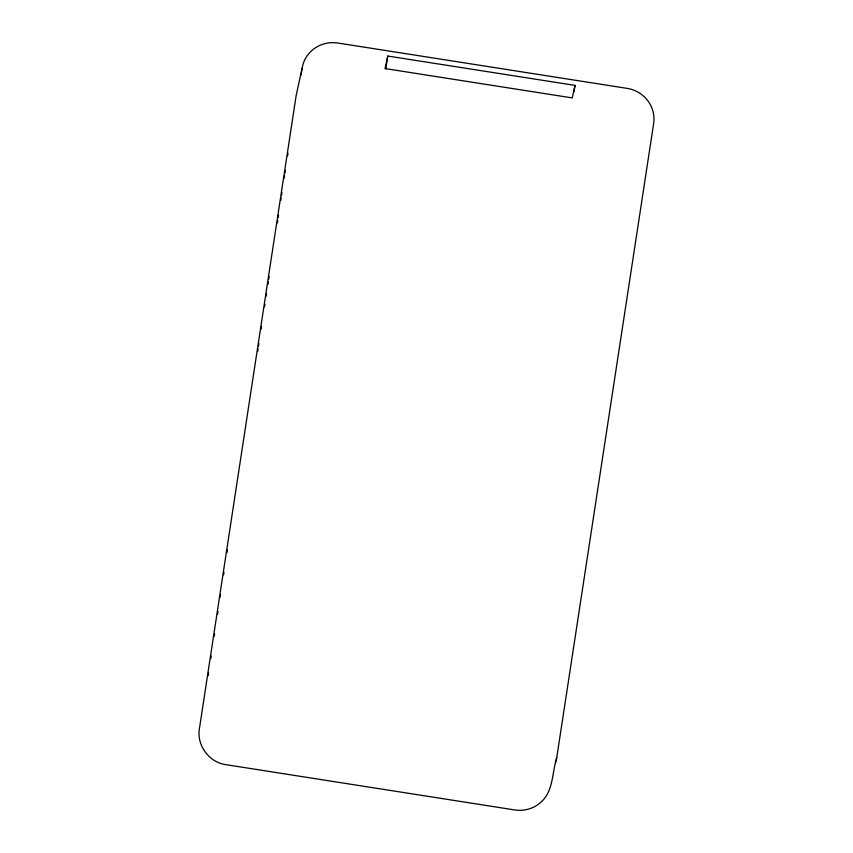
<?xml version="1.0" encoding="UTF-8"?>
<svg xmlns="http://www.w3.org/2000/svg" width="853" height="853" viewBox="0 0 853 853"><rect width="100%" height="100%" fill="white"/><g stroke="black" fill="none" stroke-linecap="round" stroke-linejoin="round"><path stroke-width="1.28" d="M257.702 351.404L258.096 348.781M258.502 346.147L258.907 343.524M261.114 329.066L261.519 326.443M264.526 306.728L264.931 304.094M266.136 296.215L266.531 293.581M267.938 284.39L268.343 281.757M268.748 279.134L269.143 276.5M277.342 222.878L277.737 220.255M278.142 217.622L278.547 214.999M280.754 200.54L281.159 197.907M281.554 195.284L281.959 192.65M284.166 178.202L284.571 175.569M284.977 172.946L285.371 170.312M287.578 155.864L287.983 153.231M208.185 675.608L208.59 672.996M210.787 658.591L211.192 655.978M214.188 636.349L214.593 633.726M217.59 614.096L217.995 611.484M220.191 597.079L220.586 594.466M223.593 574.837L223.987 572.214M226.994 552.584L227.388 549.961M301.077 75.011L302.079 68.432A31.593 30.633 12.4 0 1 337.916 43.034L627.072 88.36A31.593 30.633 12.4 0 1 653.643 123.546L556.753 757.592C551.998 772.37 553.597 791.509 540.642 802.47C533.775 808.687 524.073 811.32 514.956 809.977L225.8 764.651C209.23 762.39 196.691 745.565 199.357 729.048L296.247 94.992L302.079 68.432M385.823 68.89L387.784 56.042L575.007 85.385L574.026 91.804M387.784 56.042L385.023 68.56L572.246 97.914L575.007 85.385M556.753 757.592A31.593 30.633 12.4 0 1 555.474 762.774"/></g></svg>
